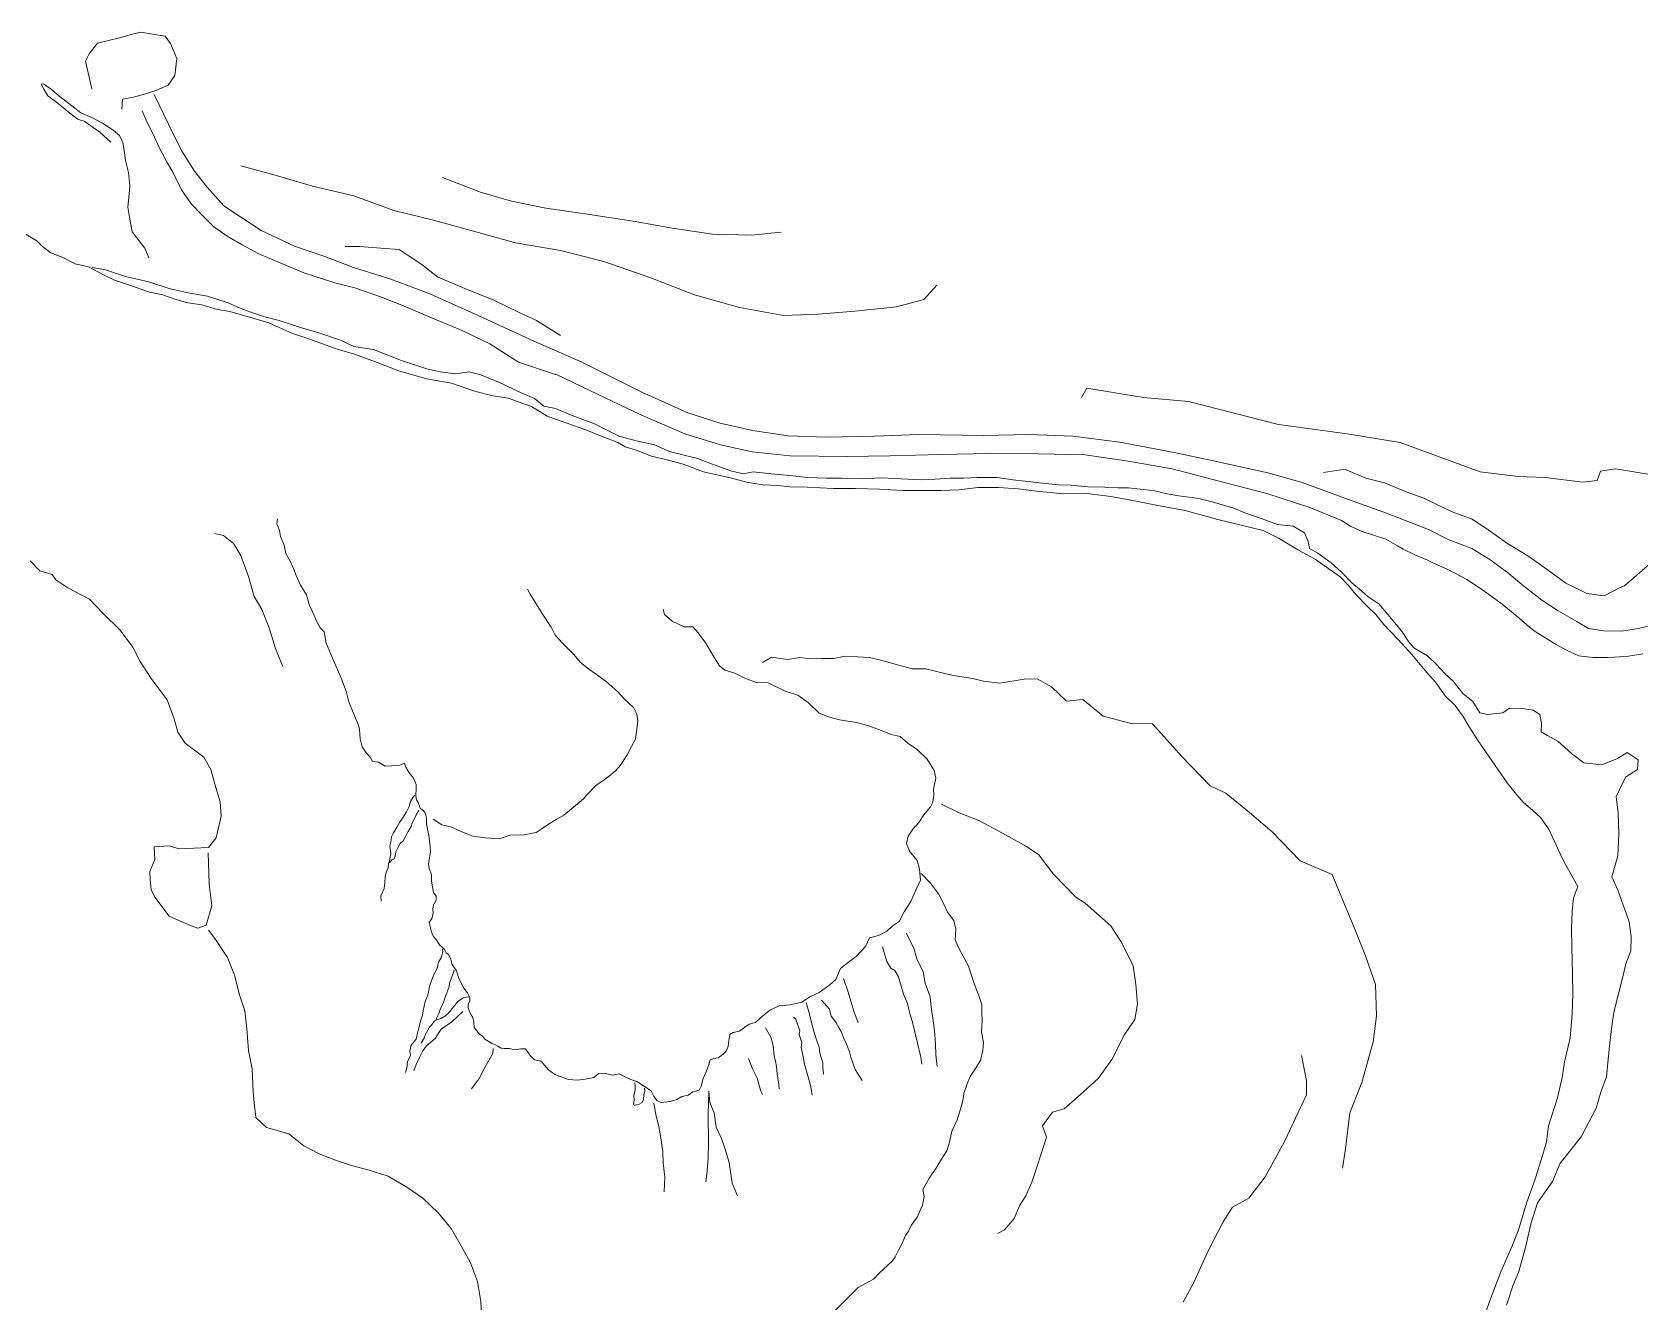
# Model space of a CAD drawing. Extents: x 683321 to 688873, y 7661944 to 7668387.
# Drawn here: x 685874.5 to 686155.1, y 7664860.4 to 7665082 of the extents above; entities that cross this region are included whole.
import ezdxf

# ---------------------------------------------------------------- set-up
doc = ezdxf.new("R2010")
doc.units = 0
doc.header["$MEASUREMENT"] = 0
doc.layers.add('01 CRESTA_Line', color=3, linetype='Continuous', lineweight=20)

msp = doc.modelspace()

# ---------------------------------------------------------------- linework, layer by layer
at = {"layer": '01 CRESTA_Line'}
for points in [[(685884.89, 7665072.11, 4095.12), (685883.79, 7665076.96, 4095.1), (685884.46, 7665078.22, 4095.15), (685885.88, 7665080.09, 4095.01), (685889.71, 7665081.03, 4094.73), (685892.02, 7665081.63, 4094.73), (685893.39, 7665082, 4094.8), (685897.7, 7665081.28, 4094.86), (685898.63, 7665080, 4094.14), (685899.73, 7665077.37, 4094.32), (685899.4, 7665074.44, 4094.31), (685898.25, 7665072.75, 4094.36), (685896.28, 7665071.87, 4093.8), (685894.5, 7665071.27, 4094.23), (685892.18, 7665070.64, 4094.96), (685890.25, 7665070.31, 4095.13), (685890.15, 7665068.55, 4095.88)], [(685894.86, 7665042.61, 4095.06), (685894.15, 7665044.28, 4095.3), (685891.97, 7665047.14, 4096.12), (685891.46, 7665049.73, 4096.33), (685891.2, 7665051.43, 4096.54), (685891.45, 7665053.72, 4096.67), (685891.55, 7665055.18, 4096.87), (685891.28, 7665057.48, 4096.68), (685890.81, 7665059.61, 4096.62), (685890.55, 7665061.38, 4096.74), (685890.34, 7665062.75, 4096.62), (685889.75, 7665063.97, 4096.2), (685888.62, 7665064.92, 4095.8), (685886.77, 7665066.1, 4095.41), (685884.93, 7665067.09, 4095.47), (685883.01, 7665067.94, 4095.53), (685881.94, 7665068.73, 4095.61), (685880.37, 7665069.93, 4095.51), (685879.17, 7665070.87, 4095.34), (685877.84, 7665071.96, 4095.28), (685876.45, 7665072.98, 4095.21), (685876.07, 7665072.94, 4095.34), (685876.51, 7665072.07, 4095.38), (685877.24, 7665070.87, 4095.41), (685879, 7665069.53, 4095.48), (685881.06, 7665067.85, 4095.66), (685882.53, 7665066.75, 4095.61), (685883.58, 7665066.48, 4095.53), (685886.31, 7665064.52, 4096.03), (685888.24, 7665062.82, 4096.04)], [(686158.36, 7664978.73, 4064.75), (686154.94, 7664977.9, 4065.54), (686151.97, 7664977.44, 4066.42), (686148.81, 7664977.49, 4067.16), (686146.19, 7664977.9, 4067.77), (686144.14, 7664979.14, 4068.2), (686140.88, 7664980.99, 4068.93), (686138.03, 7664982.88, 4069.46), (686134.57, 7664985.61, 4070.24), (686132.28, 7664987.54, 4070.41), (686128.97, 7664989.94, 4070.98), (686125.84, 7664991.9, 4071.55), (686121.71, 7664993.44, 4072.07), (686118.28, 7664995.21, 4072.7), (686110.94, 7664998.04, 4074.08), (686104.92, 7665000.21, 4074.96), (686096.2, 7665003.42, 4075.57), (686090.19, 7665005.07, 4076.03), (686080.44, 7665007.21, 4076.74), (686073.83, 7665008.66, 4077.2), (686064.34, 7665010.43, 4077.95), (686056.14, 7665011.48, 4078.89), (686048.53, 7665011.75, 4079.65), (686040.63, 7665011.61, 4080.27), (686029.29, 7665011.78, 4081.06), (686021.55, 7665011.5, 4081.56), (686013.07, 7665011.3, 4082.24), (686006.48, 7665011.53, 4082.8), (686000.24, 7665012.45, 4083.25), (685994.57, 7665013.73, 4083.68), (685988.95, 7665015.54, 4084.3), (685980.92, 7665019.18, 4085.15), (685970.33, 7665024.45, 4086.44), (685961.97, 7665028.12, 4087.56), (685951.73, 7665032.85, 4088.65), (685943.92, 7665036.32, 4089.3), (685937.1, 7665038.88, 4089.65), (685930.58, 7665040.91, 4090.05), (685925.59, 7665042.87, 4090.37), (685920.26, 7665044.66, 4090.53), (685914.44, 7665047.38, 4090.81), (685907.95, 7665051.66, 4091.26), (685905.03, 7665054.93, 4091.67), (685902.84, 7665057.72, 4091.86), (685900.55, 7665061.33, 4092.08), (685898.26, 7665065.91, 4092.31), (685895.8, 7665071.12, 4092.67)], [(686155.64, 7664973.51, 4066.03), (686153.18, 7664973.06, 4066.65), (686150.76, 7664972.93, 4067.3), (686149.51, 7664972.88, 4067.59), (686146.93, 7664972.87, 4067.98), (686144.49, 7664973.15, 4068.47), (686142.24, 7664974.19, 4069.02), (686140.11, 7664975.37, 4069.37), (686139.02, 7664976.03, 4069.59), (686136.86, 7664977.38, 4070.08), (686135.87, 7664978.13, 4070.23), (686134.03, 7664979.8, 4070.53), (686132.07, 7664981.41, 4070.9), (686131.13, 7664982.16, 4071.02), (686129.14, 7664983.62, 4071.36), (686127.15, 7664985.04, 4071.67), (686124.95, 7664986.47, 4071.89), (686123.81, 7664987.04, 4072.1), (686121.6, 7664988.23, 4072.52), (686119.1, 7664989.34, 4072.96), (686117.96, 7664989.92, 4073.23), (686115.86, 7664990.77, 4073.77), (686113.85, 7664991.75, 4074.15), (686112.83, 7664992.36, 4074.33), (686110.78, 7664993.48, 4074.6), (686108.63, 7664994.21, 4074.95), (686106.49, 7664994.92, 4075.16), (686104.62, 7664995.76, 4075.39), (686103.07, 7664996.77, 4075.38), (686097.54, 7664999.04, 4075.46), (686090, 7665001.46, 4076.04), (686082.84, 7665003.36, 4076.65), (686073.48, 7665005.8, 4077.28), (686065.8, 7665007.13, 4077.89), (686058.32, 7665008.21, 4078.56), (686050.17, 7665008.42, 4079.39), (686041.57, 7665008.46, 4080.09), (686033.15, 7665008.3, 4080.78), (686024.22, 7665008.06, 4081.38), (686016.79, 7665007.91, 4081.83), (686006.84, 7665008.03, 4082.7), (686000.21, 7665008.75, 4083.38), (685994.66, 7665009.97, 4083.71), (685988.44, 7665011.9, 4084.24), (685980.62, 7665015.28, 4085.1), (685973.3, 7665018.74, 4085.94), (685965.88, 7665022.28, 4086.86), (685965.86, 7665022.25, 4086.85), (685959.38, 7665024.38, 4088.33), (685954.4, 7665027.6, 4088.66), (685949.25, 7665030.04, 4089.01), (685944.11, 7665032.22, 4089.47), (685939.01, 7665034.35, 4089.77), (685935.49, 7665035.72, 4089.84), (685930.79, 7665037.39, 4090.14), (685927.33, 7665038.25, 4090.45), (685921.94, 7665040.02, 4090.57), (685917.88, 7665041.69, 4090.76), (685914.08, 7665043.33, 4091.06), (685911.17, 7665044.86, 4091.24), (685908.55, 7665046.41, 4091.44), (685906.14, 7665048.08, 4091.58), (685903.97, 7665050.23, 4091.6), (685902.33, 7665051.96, 4091.97), (685900.57, 7665054.45, 4092.04), (685899.09, 7665057.42, 4092.2), (685898.07, 7665059.23, 4092.22), (685896.68, 7665061.86, 4092.56), (685895.56, 7665064.33, 4092.72), (685894.57, 7665066.22, 4092.96), (685893.71, 7665068.25, 4093.03)], [(686032.48, 7665037.9, 4096.34), (686030.15, 7665035.34, 4096.25), (686025.37, 7665034.08, 4095.9), (686018.11, 7665033.28, 4095.97), (686011.68, 7665032.77, 4095.85), (686005.65, 7665032.54, 4096), (685997.97, 7665033.97, 4095.85), (685990.11, 7665036.13, 4095.95), (685982.49, 7665039.13, 4095.97), (685974.26, 7665041.98, 4095.95), (685966.7, 7665043.91, 4095.6), (685958.84, 7665045.22, 4095.17), (685951.96, 7665047.13, 4094.41), (685944.54, 7665049.19, 4093.75), (685937.62, 7665050.89, 4093.41), (685930.63, 7665053.45, 4092.76), (685923.41, 7665055.13, 4092.36), (685916.5, 7665057.15, 4092.05), (685910.94, 7665058.67, 4091.76)], [(686005.24, 7665047.09, 4099.93), (686000.04, 7665046.54, 4099.76), (685993.27, 7665046.75, 4099.7), (685986.28, 7665047.8, 4099.58), (685979.39, 7665049.03, 4099.2), (685971.03, 7665050.31, 4098.42), (685964.16, 7665051.25, 4097.6), (685958.19, 7665052.49, 4096.87), (685952.76, 7665054.07, 4095.89), (685946.14, 7665056.64, 4094.84)], [(686127.11, 7664855.22, 4063), (686128.91, 7664860.43, 4063.45), (686130.88, 7664865.64, 4063.95), (686132.91, 7664870.29, 4064.41), (686133.95, 7664872.98, 4064.63), (686135.43, 7664877.79, 4064.98), (686136.89, 7664881.83, 4065.3), (686138.1, 7664885.77, 4065.82), (686138.84, 7664888.29, 4065.92), (686139.21, 7664891.13, 4065.85), (686140.78, 7664896, 4066.62), (686141.6, 7664899.54, 4067.01), (686141.98, 7664902.31, 4067.21), (686142.96, 7664906.42, 4067.55), (686143.34, 7664910.74, 4067.98), (686143.43, 7664914.16, 4068.19), (686143.39, 7664917.58, 4068.56), (686143.27, 7664922.28, 4069.09), (686143.23, 7664925.6, 4069.34), (686143.33, 7664928.46, 4069.55), (686143.58, 7664930.93, 4070.16), (686144.31, 7664932.87, 4070.76), (686143.2, 7664934.86, 4071.18), (686141.89, 7664937.23, 4071.52), (686140.81, 7664939.47, 4071.77), (686139.24, 7664942.87, 4072.11), (686137.8, 7664944.95, 4072.26), (686136.47, 7664946.17, 4072.14), (686134.79, 7664947.63, 4072.57), (686133.3, 7664949.32, 4072.8), (686131.98, 7664951, 4072.97), (686130.43, 7664953.27, 4072.98), (686128.82, 7664955.52, 4073.12), (686126.95, 7664958.29, 4073.32), (686125.36, 7664960.74, 4073.51), (686124.29, 7664962.55, 4073.73), (686122.88, 7664964.46, 4073.98), (686121.16, 7664966.18, 4074.14), (686119.5, 7664968.57, 4074.44), (686117.97, 7664970.22, 4074.8), (686115.33, 7664973.36, 4075.11), (686112.98, 7664975.97, 4075.27), (686111.48, 7664977.5, 4075.44), (686110.46, 7664978.63, 4075.69), (686109.06, 7664980.34, 4075.87), (686107.57, 7664981.82, 4076.01), (686105.57, 7664983.86, 4076.19), (686104.28, 7664985.42, 4076.4), (686102.81, 7664986.96, 4076.63), (686098.49, 7664990.01, 4076.94), (686095.44, 7664991.63, 4077.31), (686092.21, 7664993.62, 4077.62), (686089.36, 7664995.01, 4078.06), (686085.55, 7664995.95, 4078.33), (686081.45, 7664996.93, 4078.54), (686075.78, 7664998.54, 4079.21), (686071.02, 7664999.38, 4079.63), (686066.94, 7665000.22, 4080), (686062.79, 7665000.93, 4080.4), (686058.63, 7665001.48, 4080.76), (686054.55, 7665001.41, 4081.09), (686050.36, 7665001.8, 4081.65), (686046.62, 7665002.27, 4081.93), (686043.19, 7665002.5, 4082.28), (686039.58, 7665002.53, 4082.59), (686036.3, 7665002.11, 4082.67), (686033.19, 7665002.01, 4082.78), (686030.36, 7665002, 4083.02), (686026.46, 7665002.03, 4083.33), (686022.42, 7665002.22, 4083.76), (686018.21, 7665002.38, 4084.01), (686014.34, 7665002.37, 4084.23), (686009.8, 7665002.6, 4084.83), (686006.8, 7665002.66, 4085.11), (686004.65, 7665002.88, 4085.37), (686002.1, 7665002.97, 4085.52), (685999.17, 7665003.46, 4085.68), (685996.37, 7665004.2, 4086.04), (685994.03, 7665004.73, 4086.29), (685991.66, 7665005.27, 4086.63), (685988.16, 7665006.6, 4086.94), (685985.58, 7665007.29, 4087.21), (685982.63, 7665007.99, 4087.49), (685979.94, 7665009.05, 4087.75), (685978.02, 7665009.65, 4087.97), (685976.75, 7665010.39, 4088.21), (685973.97, 7665011.43, 4088.51), (685971.12, 7665012.59, 4088.85), (685967.82, 7665013.73, 4089.28), (685964.39, 7665015, 4089.72), (685961.64, 7665016.65, 4090.07), (685959.34, 7665017.48, 4090.3), (685957.64, 7665018.13, 4090.42), (685954.93, 7665018.5, 4090.75), (685951.72, 7665019.36, 4090.96), (685947.7, 7665020.75, 4091.48), (685943.34, 7665021.5, 4091.91), (685938.52, 7665022.9, 4092.32), (685933.98, 7665024.63, 4092.87), (685930.61, 7665025.84, 4093.18), (685927.93, 7665026.63, 4093.68), (685925.37, 7665027.55, 4093.93), (685922.63, 7665028.52, 4094.38), (685919.94, 7665029.4, 4094.64), (685915.82, 7665031.24, 4095.16), (685912.42, 7665032.27, 4095.66), (685909.02, 7665033.27, 4096.06), (685906.82, 7665033.61, 4096.29), (685904.12, 7665034.41, 4096.54), (685901.66, 7665034.77, 4096.81), (685899.37, 7665035.41, 4096.92), (685897.28, 7665036.16, 4097.2), (685894.99, 7665036.62, 4097.27), (685891.32, 7665037.92, 4097.34), (685888.86, 7665038.73, 4097.58), (685886.93, 7665039.62, 4097.73), (685884.31, 7665041.01, 4098.08), (685882.02, 7665041.56, 4098.37), (685879.75, 7665042.75, 4098.73), (685877.77, 7665043.46, 4099.2), (685876.29, 7665044.56, 4099.88), (685875.28, 7665045.57, 4100.32), (685873.44, 7665046.66, 4100.62)], [(685966.7, 7665029.03, 4087.93), (685962.52, 7665031.66, 4089.19), (685959.52, 7665033.06, 4090.19), (685955.06, 7665035.24, 4090.76), (685950.01, 7665037.25, 4091.26), (685945.23, 7665039.32, 4091.48), (685942.52, 7665041.42, 4092.35), (685939.96, 7665043.11, 4092.72), (685938.56, 7665044.05, 4092.87), (685935.38, 7665044.29, 4092.84), (685931.69, 7665044.58, 4093.07), (685929.14, 7665044.59, 4092.95)], [(685884.96, 7665040.94, 4097.94), (685887.29, 7665040.5, 4097.62), (685890.76, 7665039.34, 4097.27), (685894.86, 7665038.41, 4097.32), (685898.56, 7665037.19, 4097.06), (685902.04, 7665036.44, 4096.77), (685905.07, 7665035.93, 4096.49), (685908.53, 7665034.83, 4096.14), (685911.5, 7665033.55, 4095.81), (685914.9, 7665032.36, 4095.33), (685917.6, 7665031.65, 4095.05), (685921.34, 7665030.47, 4094.62), (685924.68, 7665029.44, 4094.18), (685928.29, 7665028.26, 4093.7), (685930.62, 7665027.13, 4093.28), (685934.07, 7665026.62, 4092.92), (685938.96, 7665024.7, 4092.36), (685943.41, 7665023.23, 4092.05), (685945.7, 7665022.7, 4091.74), (685948.42, 7665022.34, 4091.39), (685950.8, 7665022.7, 4091.27), (685952.83, 7665022.18, 4091.06), (685956.6, 7665020.64, 4090.82), (685959.33, 7665019.3, 4090.37), (685962.16, 7665018.03, 4090.04), (685963.81, 7665016.75, 4089.9), (685965.85, 7665016.31, 4089.67), (685968.76, 7665015.1, 4089.12), (685970.6, 7665014.39, 4088.84), (685972.67, 7665013.64, 4088.6), (685974.61, 7665012.63, 4088.39), (685976.94, 7665011.48, 4088.07), (685979.92, 7665010.65, 4087.77), (685983.16, 7665009.96, 4087.34), (685985.69, 7665008.79, 4087.29), (685988.1, 7665008.2, 4086.95), (685990.62, 7665007.56, 4086.78), (685993.26, 7665006.62, 4086.5), (685996.44, 7665005.42, 4086.16), (685998.61, 7665004.89, 4085.86), (686000.35, 7665005.26, 4085.76), (686003.49, 7665004.94, 4085.5), (686006.73, 7665004.62, 4085.08), (686009.82, 7665004.3, 4084.62), (686013.08, 7665004.17, 4084.27), (686015.79, 7665004.14, 4083.89), (686019.32, 7665004.04, 4083.86), (686022.82, 7665004.24, 4083.64), (686026.21, 7665004.01, 4083.29), (686029.67, 7665003.88, 4082.91), (686032.11, 7665003.96, 4082.78), (686034.73, 7665004.13, 4082.77), (686037.12, 7665004.16, 4082.73), (686039.47, 7665004.29, 4082.73), (686042.98, 7665004.29, 4082.45), (686045.69, 7665003.84, 4082.24), (686047.83, 7665003.65, 4082.19), (686050.76, 7665003.26, 4081.98), (686053.75, 7665003.01, 4081.51), (686055.86, 7665002.91, 4081.32), (686058.8, 7665002.66, 4080.93), (686061.73, 7665002.6, 4080.66), (686064.02, 7665002.44, 4080.34), (686065.86, 7665002.44, 4080.15), (686067.91, 7665002.25, 4079.87), (686070.19, 7665001.99, 4079.85), (686072.61, 7665001.43, 4079.64), (686074.68, 7665001.05, 4079.39), (686078.13, 7665000.59, 4079.09), (686080.49, 7665000.05, 4078.94), (686084.26, 7664998.93, 4078.82), (686086.2, 7664998.13, 4078.57), (686089.24, 7664997.04, 4078.19), (686091.89, 7664996.09, 4077.78), (686094.62, 7664995.77, 4077.63), (686096.62, 7664994.61, 4077.29), (686097.27, 7664993.12, 4076.96), (686097.46, 7664991.87, 4077.07), (686098.95, 7664991.07, 4076.98), (686101.28, 7664989.4, 4076.7), (686102.99, 7664987.79, 4076.61), (686104.85, 7664985.89, 4076.32), (686106.22, 7664984.79, 4076.23), (686107.72, 7664983.47, 4076.17), (686109.6, 7664982.25, 4075.96), (686111.18, 7664980.34, 4075.72), (686113.54, 7664977.51, 4075.41), (686114.75, 7664975.66, 4075.36), (686115.71, 7664974.57, 4075.12), (686118.05, 7664973.13, 4074.95), (686119.67, 7664971.64, 4074.72), (686121.1, 7664970.08, 4074.44), (686122.56, 7664968.73, 4074.13), (686124.23, 7664966.58, 4073.76), (686125.97, 7664965.17, 4073.6), (686127.23, 7664963.22, 4073.67), (686128.57, 7664962.93, 4073.51), (686131.25, 7664963.18, 4072.9), (686132.38, 7664963.99, 4072.55), (686134.69, 7664963.98, 4072.36), (686136.5, 7664963.66, 4072.31), (686137.71, 7664962.9, 4072.43), (686137.99, 7664961.41, 4073.12), (686137.93, 7664959.9, 4073.8), (686139, 7664959.25, 4073.93), (686140.82, 7664958.27, 4074.27), (686143.19, 7664956.12, 4073.92), (686145.38, 7664954.47, 4073.83), (686148.53, 7664954.12, 4073.27), (686151.27, 7664955.2, 4072.32), (686152.93, 7664956.27, 4071.8), (686154.87, 7664955.02, 4071.13), (686154.74, 7664953.31, 4071.62), (686152.67, 7664951.99, 4072.8), (686151.03, 7664948.52, 4072.36), (686151.37, 7664945.79, 4072.08), (686151.45, 7664942.04, 4071.57), (686151.32, 7664938.22, 4071.21), (686150.26, 7664934.56, 4070.26), (686151.35, 7664932.16, 4069.91), (686152.01, 7664930.27, 4069.82), (686152.53, 7664928.88, 4069.2), (686153.27, 7664926.75, 4068.28), (686153.61, 7664924.16, 4068.05), (686153.59, 7664921.65, 4067.89), (686152.71, 7664919.37, 4067.74), (686152.19, 7664917.13, 4067.6), (686150.63, 7664910.97, 4067.02), (686150.21, 7664908.1, 4067.1), (686149.78, 7664904.49, 4066.63), (686149.34, 7664899.68, 4066.58), (686148.34, 7664896.97, 4065.84), (686147.53, 7664894.19, 4065.17), (686144.93, 7664889.17, 4065.36), (686142.71, 7664886.39, 4065.22), (686141.26, 7664884.61, 4065.21), (686139.92, 7664881.41, 4064.76), (686138.48, 7664879.43, 4064.59), (686137.29, 7664877.68, 4064.54), (686136.09, 7664874.04, 4064.51), (686135.22, 7664870.12, 4064.21), (686134, 7664865.7, 4064.1), (686132.99, 7664863.18, 4063.69), (686131.89, 7664859.82, 4063.19)], [(686192.92, 7665002.19, 4071.38), (686187.59, 7665003.5, 4074.09), (686182.94, 7665002.8, 4074.84), (686178.27, 7665002.29, 4075.74), (686175.8, 7665003.54, 4077.32), (686174.79, 7665004.06, 4078.44), (686170.58, 7665003.69, 4079.01), (686168.95, 7665003.31, 4078.4), (686163.78, 7665003, 4078.89), (686157.32, 7665004.72, 4080.43), (686150.91, 7665005.76, 4081.53), (686148.26, 7665005.4, 4081.33), (686147.67, 7665003.72, 4080.18), (686145.17, 7665003.43, 4080.03), (686138.62, 7665004.28, 4080.34), (686133.91, 7665004.44, 4079.8), (686127.3, 7665005.27, 4079.75), (686113.31, 7665010.36, 4081.11), (686104.06, 7665011.9, 4081.7), (686092.06, 7665013.54, 4081.01), (686076.36, 7665017.55, 4082.24), (686068.47, 7665018.25, 4082.72), (686058.61, 7665019.89, 4082.16), (686057.68, 7665018.22, 4080.83)], [(686157.33, 7664989.61, 4072.28), (686154.22, 7664986.86, 4072.34), (686152.48, 7664985.36, 4072.58), (686151.7, 7664985.07, 4072.58), (686148.93, 7664983.59, 4072.5), (686145.9, 7664984.02, 4072.8), (686142.23, 7664985.83, 4072.85), (686138.97, 7664988.22, 4073.25), (686135.78, 7664990.47, 4073.43), (686132.05, 7664992.74, 4073.85), (686128.26, 7664995.41, 4074.25), (686125.76, 7664997.07, 4074.59), (686122.67, 7664998.17, 4074.86), (686120.19, 7664999.31, 4075.06), (686117.41, 7665000.67, 4075.27), (686114.38, 7665001.79, 4075.51), (686110.56, 7665003.32, 4075.77), (686107.32, 7665004.15, 4075.92), (686103.76, 7665005.65, 4075.97), (686102.92, 7665005.61, 4076.03), (686099.93, 7665005.15, 4076.34)], [(685917.31, 7664997.05, 4090.89), (685917.18, 7664996.17, 4091.21), (685917.65, 7664995.05, 4091.33), (685917.86, 7664993.95, 4091.42), (685918.47, 7664992.48, 4091.3), (685918.76, 7664990.99, 4091.19), (685919.56, 7664989.54, 4091.15), (685920.09, 7664988.41, 4091.18), (685920.6, 7664987.15, 4091.12), (685921.36, 7664985.46, 4091.15), (685922.35, 7664983.79, 4091.24), (685922.85, 7664982.13, 4091.39), (685923.73, 7664980.17, 4091.43), (685924.2, 7664979.09, 4091.58), (685924.75, 7664978.03, 4091.63), (685925.46, 7664977.35, 4090.92), (685925.79, 7664975.33, 4091.15), (685926.97, 7664972.6, 4091.32), (685928.42, 7664969.27, 4091.52), (685929.33, 7664966.98, 4091.93), (685929.76, 7664965.09, 4092.23), (685930.53, 7664963.28, 4092.41), (685931.47, 7664961.06, 4092.62), (685931.62, 7664960.28, 4093.45), (685931.72, 7664958.66, 4093.64), (685932.08, 7664957.28, 4093.73), (685932.79, 7664956.23, 4093.95), (685933.48, 7664955.47, 4094.14), (685933.93, 7664954.71, 4094.2), (685934.95, 7664954.6, 4094.36), (685936.12, 7664953.9, 4094.1), (685937.27, 7664953.92, 4094.21), (685938.66, 7664954.05, 4094.53), (685939.51, 7664954.4, 4093.86), (685939.7, 7664953.71, 4094.51), (685940.12, 7664953.01, 4094.6), (685940.46, 7664952.48, 4094.66), (685941.01, 7664951.91, 4094.89), (685941.27, 7664951.27, 4094.96), (685941.5, 7664950.71, 4094.98), (685941.54, 7664949.87, 4095.14), (685941.48, 7664948.93, 4095.23), (685941.51, 7664948.24, 4094.8), (685941.61, 7664948.01, 4094.34), (685941.9, 7664947.56, 4094.06), (685942.17, 7664946.73, 4094.26), (685942.28, 7664946.46, 4094.19), (685942.52, 7664946.38, 4093.93), (685942.96, 7664945.93, 4093.6), (685943.15, 7664945.54, 4093.49), (685943.28, 7664945.09, 4093.39), (685943.34, 7664944.75, 4093.33), (685943.32, 7664943.8, 4093.6), (685943.54, 7664942.58, 4093.71), (685943.75, 7664941.86, 4093.88), (685943.84, 7664940.86, 4094.02), (685943.94, 7664939.85, 4094.16), (685944.04, 7664938.88, 4094.13), (685943.71, 7664937.27, 4094.49), (685943.68, 7664936.76, 4094.37), (685943.79, 7664936.01, 4094.72), (685944.19, 7664934.99, 4094.87), (685944.21, 7664933.82, 4095.18), (685944.4, 7664932.85, 4095.51), (685944.56, 7664931.85, 4095.59), (685945.01, 7664931.21, 4095.52), (685945.01, 7664930.53, 4095.65), (685944.56, 7664929.69, 4095.85), (685944.44, 7664928.93, 4096.02), (685944.48, 7664928.17, 4096.13), (685944.24, 7664927.29, 4096.27), (685943.82, 7664926.61, 4096.5), (685944.03, 7664925.66, 4096.75), (685944.28, 7664924.77, 4096.81), (685944.62, 7664924.1, 4096.95), (685945.13, 7664923.44, 4097.09), (685945.62, 7664922.73, 4097.17), (685946.14, 7664922.24, 4097.17), (685946.48, 7664921.9, 4096.18), (685946.78, 7664921.34, 4095.75), (685947.18, 7664921, 4095.64), (685947.51, 7664920.4, 4095.69), (685947.79, 7664919.3, 4095.8), (685948.58, 7664918.15, 4096.04), (685948.91, 7664916.99, 4096.07), (685949.36, 7664915.99, 4096.31), (685949.82, 7664915.17, 4096.23), (685950.51, 7664914.32, 4096.44), (685950.92, 7664913.52, 4096.73), (685950.89, 7664912.92, 4097.02), (685950.6, 7664912.32, 4097.43), (685950.62, 7664911.74, 4097.82), (685950.83, 7664910.99, 4098.04), (685951.12, 7664910.5, 4097.65), (685951.41, 7664910.03, 4097.28), (685951.61, 7664909.2, 4097.17), (685951.67, 7664908.29, 4097.17), (685952.12, 7664907.69, 4097.24), (685952.6, 7664907.1, 4097.27), (685953.15, 7664906.71, 4097.29), (685953.54, 7664906.24, 4097.32), (685954.1, 7664905.88, 4097.35), (685954.72, 7664905.48, 4097.43), (685955.37, 7664905.23, 4097.64), (685955.78, 7664905.03, 4097.75), (685956.36, 7664904.66, 4097.78), (685956.9, 7664904.62, 4097.58), (685957.8, 7664904.6, 4097.48), (685958.68, 7664904.38, 4097.56), (685959.81, 7664904.56, 4097.56), (685960.63, 7664904.55, 4097.56), (685961.45, 7664903.4, 4097.57), (685962.2, 7664902.65, 4097.62), (685963.35, 7664902.41, 4097.74), (685964.65, 7664900.9, 4097.9), (685965.74, 7664900.08, 4097.98), (685966.74, 7664899.71, 4098.09), (685968.14, 7664899.23, 4098.18), (685969.63, 7664899.1, 4098.27), (685971.03, 7664899.27, 4098.2), (685972.56, 7664899.58, 4098.15), (685973.34, 7664900.24, 4098.13), (685974.28, 7664900.3, 4098.12), (685975.81, 7664899.97, 4098.16), (685976.95, 7664900.2, 4098.17), (685977.89, 7664899.71, 4098.25), (685978.99, 7664899.23, 4098.69), (685980.04, 7664898.83, 4099.56), (685981.21, 7664898.09, 4099.63), (685982.56, 7664897.23, 4099.29), (685983.04, 7664896.29, 4099.53), (685983.52, 7664895.53, 4099.8), (685984.27, 7664895.18, 4099.37), (685984.72, 7664895.22, 4099.36), (685985.85, 7664895.34, 4099.49), (685987.01, 7664895.71, 4099.51), (685987.91, 7664896.24, 4099.3), (685989, 7664896.46, 4099.42), (685989.83, 7664897.04, 4099.36), (685990.92, 7664897.32, 4098.97), (685991.3, 7664898.06, 4098.02), (685991.65, 7664899.35, 4097.37), (685992.08, 7664900.43, 4096.86), (685992.57, 7664901.65, 4096.18), (685992.87, 7664902.62, 4095.77), (685993.43, 7664902.86, 4096.18), (685994.24, 7664903.01, 4096.67), (685995.09, 7664903.64, 4096.82), (685995.67, 7664904.17, 4096.7), (685995.98, 7664904.95, 4096.17), (685996.07, 7664905.56, 4095.69), (685996.15, 7664906.37, 4095.23), (685996.31, 7664907.03, 4094.72), (685996.89, 7664907.39, 4094.93), (685997.96, 7664907.63, 4095.29), (685998.89, 7664908.32, 4095.44), (685999.64, 7664908.86, 4095.68), (686000.74, 7664909.17, 4095.69), (686001.66, 7664909.96, 4095.49), (686003.29, 7664911.29, 4094.72), (686004.92, 7664912.06, 4094.55), (686006.82, 7664912.22, 4094.36), (686008.87, 7664912.69, 4094.65), (686010.24, 7664913.65, 4095.37), (686011.88, 7664914.4, 4095.64), (686013.82, 7664915.79, 4096.11), (686014.77, 7664916.64, 4095.84), (686015.6, 7664918.57, 4095.3), (686016.75, 7664919.5, 4094.62), (686018.35, 7664920.65, 4094.63), (686019.97, 7664922.44, 4095.21), (686020.68, 7664923.94, 4095.54), (686022.25, 7664924.36, 4095.69), (686023.69, 7664925.11, 4096.18), (686024.64, 7664925.95, 4095.9), (686025.84, 7664926.77, 4095.37), (686026.7, 7664928.45, 4095.42), (686027.86, 7664930.26, 4095.86), (686028.79, 7664932.42, 4096.39), (686029.55, 7664934.01, 4097.03), (686029.37, 7664935.89, 4096.81), (686029, 7664937.4, 4096.12), (686027.62, 7664939.07, 4094.77), (686027.13, 7664940.41, 4093.77), (686027.44, 7664941.69, 4092.95), (686028.24, 7664942.9, 4092.73), (686029.36, 7664944.11, 4092.91), (686030.11, 7664945.36, 4092.78), (686031.34, 7664946.8, 4092.98), (686031.71, 7664947.61, 4093.15), (686031.87, 7664948.83, 4092.69), (686031.85, 7664949.9, 4091.61), (686032.26, 7664951.8, 4090.38), (686031.96, 7664953.16, 4089.33), (686030.72, 7664955.14, 4088.51), (686029.05, 7664956.75, 4087.55), (686027.36, 7664957.9, 4087.08), (686026, 7664959.08, 4087.11), (686024.44, 7664959.42, 4086.83), (686022.85, 7664960.07, 4086.83), (686020.52, 7664960.93, 4086.74), (686018.38, 7664961.49, 4086.76), (686015.42, 7664961.96, 4087.1), (686013.5, 7664962.49, 4087.03), (686011.89, 7664963.13, 4087.29), (686010.01, 7664964.95, 4087.02), (686008.13, 7664966.31, 4086.74), (686005.96, 7664966.96, 4086.66), (686002.98, 7664968.41, 4086.93), (686000.94, 7664968.52, 4086.85), (685999.03, 7664969.19, 4086.88), (685997.18, 7664970.13, 4086.74), (685995.4, 7664970.63, 4086.26), (685994.48, 7664971.39, 4086.17), (685993.33, 7664973.27, 4086.27), (685992.12, 7664975.37, 4085.86), (685990.76, 7664977.17, 4085.07), (685989.84, 7664978.21, 4084.62), (685988.29, 7664978.2, 4084.6), (685986.2, 7664979.22, 4084.67), (685984.87, 7664980.38, 4084.59), (685984.64, 7664981.27, 4084.44)], [(685906.31, 7664994.51, 4094.59), (685907.89, 7664994.17, 4095.19), (685909.66, 7664992.75, 4094.07), (685910.92, 7664990.68, 4094), (685912.24, 7664986.98, 4094.53), (685913.24, 7664983.49, 4094.09), (685914.58, 7664981.24, 4093.85), (685915.89, 7664978.04, 4095.2), (685916.98, 7664974.41, 4094.21), (685918.24, 7664971.29, 4095.31)], [(685874.13, 7664989.7, 4112.17), (685875.85, 7664988, 4112.46), (685877.96, 7664987.35, 4112.49), (685878.64, 7664986.4, 4112.4), (685880.69, 7664985.01, 4112.58), (685884.52, 7664983.05, 4112.6), (685886.9, 7664980.53, 4112.72), (685889.87, 7664977.61, 4112.56), (685892.08, 7664974.67, 4112.28), (685893.33, 7664972.16, 4112.65), (685895.25, 7664969.18, 4112.56), (685898.05, 7664965.47, 4112.36), (685899.28, 7664962.13, 4112.22), (685899.89, 7664959.82, 4112.5), (685901.19, 7664957.88, 4112.32), (685904.43, 7664955.45, 4111), (685905.67, 7664953.33, 4110.56), (685906.36, 7664950.77, 4110.14), (685907.3, 7664947.65, 4110.88), (685907.5, 7664945.15, 4110.59), (685906.62, 7664941.41, 4110.53), (685905.29, 7664939.68, 4110.47), (685900.13, 7664939.49, 4110.49), (685898.4, 7664939.97, 4110.35), (685895.79, 7664939.82, 4111.26), (685895.9, 7664937.59, 4111.79), (685895, 7664935.48, 4111.87), (685895.07, 7664934.09, 4111.24), (685895.27, 7664932.37, 4110.26), (685895.91, 7664931, 4109.86), (685898.39, 7664927.73, 4111.21), (685900.08, 7664926.94, 4111.5), (685901.99, 7664926.14, 4111.25), (685903.43, 7664925.62, 4111.97), (685904.88, 7664926.13, 4111.76), (685905.84, 7664929.49, 4111.63), (685905.45, 7664932.75, 4111.43), (685905.37, 7664933.37, 4111.12), (685905.2, 7664938.77, 4110.4)], [(685944.52, 7664944.63, 4093), (685946.03, 7664943.65, 4093.27), (685947.76, 7664943.25, 4093.8), (685949.47, 7664942.45, 4093.93), (685951.44, 7664941.67, 4094.01), (685953.64, 7664941.38, 4094.31), (685956, 7664941.18, 4093.85), (685957.95, 7664941.82, 4094.16), (685960.3, 7664941.91, 4093.97), (685962.47, 7664942.31, 4093.9), (685963.71, 7664943.11, 4093.81), (685964.6, 7664943.78, 4093.53), (685965.97, 7664944.61, 4093.78), (685967.32, 7664945.36, 4093.72), (685968.67, 7664946.47, 4093.64), (685970.75, 7664948.18, 4093.35), (685971.4, 7664948.95, 4093.18), (685972.94, 7664950.56, 4093.18), (685974.12, 7664951.35, 4093.15), (685975.5, 7664952.36, 4093.12), (685976.39, 7664953.16, 4093.12), (685977.18, 7664954.06, 4092.92), (685978.38, 7664955.84, 4093.01), (685979.2, 7664957.45, 4092.87), (685979.79, 7664958.62, 4092.56), (685979.99, 7664959.96, 4092.5), (685980.25, 7664961.73, 4092.36), (685980.07, 7664962.94, 4092.11), (685979.45, 7664964.15, 4092.08), (685977.9, 7664965.59, 4092.11), (685976.68, 7664966.92, 4091.94), (685974.74, 7664968.6, 4091.54), (685973.19, 7664969.78, 4091.31), (685971.64, 7664970.81, 4090.92), (685970.16, 7664972.04, 4091.03), (685969.03, 7664973.36, 4090.63), (685967.08, 7664975.37, 4090.07), (685965.77, 7664976.76, 4089.64), (685965.1, 7664978.13, 4089.56), (685963.52, 7664980.52, 4089.53), (685962.47, 7664982.2, 4089.24), (685961.44, 7664983.89, 4088.6), (685960.95, 7664984.8, 4088.06)], [(686103.23, 7664883.73, 4066.5), (686103.77, 7664887.12, 4065.67), (686104.49, 7664893.38, 4065.92), (686106.61, 7664898.67, 4066.11), (686108.6, 7664905.8, 4067.43), (686109.2, 7664910.32, 4068.11), (686109, 7664915.79, 4068.68), (686107.23, 7664920.78, 4069.44), (686105.37, 7664925.47, 4070.07), (686103.5, 7664929.95, 4070.44), (686101.42, 7664935, 4071.01), (686095.82, 7664937.35, 4073.2), (686090.98, 7664942.43, 4073.09), (686087.03, 7664945.81, 4073.82), (686082.85, 7664949.17, 4074.51), (686080.16, 7664950.47, 4075.53), (686075.12, 7664955.64, 4075.05), (686070.09, 7664961.26, 4076.21), (686066.37, 7664961.34, 4078.26), (686061.46, 7664962.62, 4078.05), (686057.89, 7664965.5, 4078.25), (686055.07, 7664965.26, 4078.59), (686052.41, 7664967.75, 4078.91), (686049.96, 7664969.11, 4078.83), (686047.67, 7664969.09, 4079.16), (686043.44, 7664968.35, 4078.9), (686040.55, 7664968.71, 4080.01), (686038.73, 7664969.19, 4080.86), (686035.25, 7664969.71, 4080.85), (686030.43, 7664970.86, 4081.03), (686028.09, 7664970.86, 4081.12), (686022.4, 7664972.42, 4081.69), (686020.64, 7664972.83, 4081.85), (686018.55, 7664972.95, 4081.61), (686016.42, 7664973.07, 4082.02), (686014.45, 7664972.67, 4083.05), (686012.38, 7664972.68, 4083.72), (686010.6, 7664972.61, 4084.4), (686008.42, 7664972.83, 4085.07), (686006.41, 7664972.49, 4085.06), (686003.53, 7664972.91, 4085.03), (686001.97, 7664972.01, 4084.77)], [(685941.3, 7664948.85, 4095.29), (685940.99, 7664948.49, 4095.32), (685940.53, 7664947.73, 4095.47), (685940.31, 7664946.84, 4095.75), (685939.82, 7664945.92, 4095.79), (685939.26, 7664944.99, 4095.91), (685938.64, 7664944.05, 4095.88), (685938.14, 7664943.26, 4096.05), (685937.59, 7664942.28, 4096.11), (685937.24, 7664941.56, 4096.19), (685937.11, 7664940.65, 4096.35), (685936.93, 7664939.93, 4096.44), (685937.1, 7664938.67, 4096.72), (685936.84, 7664937.37, 4096.77), (685936.68, 7664936.91, 4096.8), (685936.63, 7664936.14, 4096.82), (685936.26, 7664935.35, 4096.78), (685936.11, 7664934.53, 4096.78), (685936.06, 7664933.57, 4096.85), (685935.92, 7664932.52, 4096.93), (685935.38, 7664931.28, 4097.17), (685935.39, 7664930.33, 4097.11)], [(685942.01, 7664946.18, 4094.67), (685941.59, 7664945.5, 4094.83), (685941.1, 7664944.5, 4095.03), (685940.74, 7664943.87, 4095.31), (685940.7, 7664943.44, 4095.72), (685940.11, 7664942.48, 4095.71), (685939.65, 7664941.61, 4095.95), (685939.28, 7664940.86, 4096.04), (685938.73, 7664940.41, 4096.12), (685938.35, 7664939.65, 4096.25), (685937.97, 7664938.91, 4096.27), (685937.83, 7664938.21, 4096.46), (685937.66, 7664937.72, 4096.49), (685937.27, 7664937.54, 4096.58), (685936.84, 7664937, 4096.72)], [(686033.24, 7664947.23, 4093.83), (686036.29, 7664945.75, 4093.84), (686039.74, 7664944.39, 4094.43), (686043.89, 7664942.19, 4093.96), (686048.09, 7664939.87, 4093.91), (686050.22, 7664938.42, 4094.07), (686052.81, 7664935.05, 4094.93), (686056.67, 7664931.02, 4094.81), (686058.32, 7664930, 4094.52), (686062.78, 7664926.04, 4094.3), (686064.76, 7664922.95, 4093.91), (686066.7, 7664919.07, 4094.13), (686067.14, 7664915.78, 4094.3), (686067.43, 7664912.35, 4093.32), (686066.99, 7664909.7, 4092.84), (686065.11, 7664906.95, 4093.62), (686062.97, 7664902.7, 4093.19), (686060.63, 7664899.43, 4093.1), (686058.66, 7664897.66, 4093.61), (686057, 7664896.13, 4093.94), (686054.65, 7664894.07, 4094.6), (686052.62, 7664893.48, 4095.29), (686050.88, 7664891.12, 4094.79), (686051.56, 7664889.16, 4093.73), (686050.65, 7664886.21, 4093.51), (686049.86, 7664883.88, 4093.52), (686049.01, 7664881.28, 4093.53), (686047.94, 7664878.9, 4093.42), (686046.92, 7664877.25, 4093.56), (686045.92, 7664874.92, 4093.62), (686044.23, 7664872.97, 4093.7), (686043, 7664872.32, 4093.63)], [(686014.22, 7664858.4, 4102.55), (686016.66, 7664860.88, 4102.54), (686018.71, 7664862.89, 4102.56), (686021.34, 7664864.35, 4102.58), (686022.36, 7664865.38, 4102.47), (686024.64, 7664867.47, 4102.85), (686025.14, 7664868.26, 4102.57), (686025.71, 7664869.39, 4102.45), (686026.37, 7664870.64, 4102.48), (686026.92, 7664871.98, 4102.6), (686027.5, 7664872.75, 4102.64), (686028.02, 7664873.83, 4102.63), (686028.9, 7664875.08, 4102.85), (686029.93, 7664877.26, 4102.79), (686030.21, 7664878.76, 4102.34), (686029.99, 7664880.02, 4101.82), (686031.15, 7664882.06, 4101.97), (686032.26, 7664883.65, 4101.8), (686033.39, 7664885.6, 4101.93), (686034.16, 7664886.76, 4101.99), (686034.63, 7664888.29, 4101.99), (686035.05, 7664890.19, 4101.78), (686035.95, 7664892.19, 4101.88), (686036.66, 7664894.42, 4101.72), (686037.04, 7664895.77, 4101.65), (686037.12, 7664896.75, 4101.68), (686037.69, 7664898.44, 4101.98), (686038.22, 7664899.75, 4101.9), (686039.19, 7664901.13, 4101.75), (686040.04, 7664902.53, 4101.58), (686040.47, 7664904.24, 4101.55), (686040.58, 7664905.69, 4101.47), (686040.24, 7664907.44, 4101.81), (686040.36, 7664909.53, 4101.6), (686040.29, 7664910.89, 4101.45), (686040.26, 7664912.24, 4101.43), (686039.87, 7664913.52, 4101.56), (686039.3, 7664915, 4101.63), (686038.84, 7664916.29, 4101.54), (686037.93, 7664918.98, 4101.59), (686037.12, 7664920.49, 4101.35), (686036.12, 7664922.38, 4100.54), (686035.63, 7664923.59, 4100.51), (686035.76, 7664925.44, 4099.45), (686035.41, 7664926.93, 4099.12), (686034.26, 7664928.38, 4098.97), (686033.71, 7664929.7, 4098.61), (686032.7, 7664931.6, 4098.23), (686031.29, 7664933.48, 4098.07), (686029.71, 7664935.13, 4097.27)], [(685953.01, 7664856.95, 4111.74), (685952.84, 7664860.44, 4111.8), (685952.23, 7664863.93, 4111.87), (685950.99, 7664867.23, 4111.83), (685949.38, 7664870.18, 4112.1), (685947.63, 7664873.2, 4112.13), (685945.44, 7664875.89, 4112.08), (685942.68, 7664878.52, 4112.04), (685939.89, 7664880.43, 4111.93), (685936.62, 7664882.36, 4111.93), (685933.29, 7664883.36, 4111.9), (685930.26, 7664884.19, 4111.8), (685927.45, 7664885.15, 4111.73), (685924.57, 7664886.26, 4111.76), (685924.35, 7664886.36, 4111.81), (685921.91, 7664887.64, 4111.85), (685919.27, 7664889.71, 4111.73), (685915.38, 7664890.85, 4110.62), (685913.53, 7664892.55, 4110.93), (685913.23, 7664895.12, 4110.66), (685913.07, 7664897.05, 4110.09), (685912.91, 7664901.09, 4109.95), (685912.27, 7664904.28, 4110.03), (685911.95, 7664908.04, 4110.36), (685911.59, 7664911.16, 4109.96), (685910.67, 7664913.97, 4109.92), (685909.79, 7664917.44, 4110.07), (685908.58, 7664920.49, 4110.17), (685906.4, 7664923.81, 4110.55), (685905.29, 7664925.26, 4111.44)], [(686022.93, 7664922.38, 4096.01), (686023.17, 7664921.52, 4096.47), (686023.7, 7664919.82, 4096.14), (686024.4, 7664918.66, 4096.1), (686025.06, 7664918.22, 4096.24), (686025.71, 7664917.12, 4096.59), (686026.22, 7664915.5, 4096.87), (686026.61, 7664914.09, 4097.16), (686027.27, 7664912.48, 4097.39), (686027.63, 7664910.93, 4097.6), (686028.25, 7664908.96, 4097.77), (686029.01, 7664905.8, 4098.32), (686029.63, 7664903.11, 4098.77), (686029.8, 7664901.87, 4098.89)], [(686027.07, 7664924.73, 4095.56), (686028.38, 7664922.14, 4095.91), (686028.93, 7664920.29, 4096.2), (686030.03, 7664918.02, 4096.47), (686030.39, 7664916.02, 4097.25), (686031.23, 7664913.64, 4097.52), (686031.42, 7664911.8, 4098.02), (686031.72, 7664909.89, 4098.2), (686032, 7664907.74, 4098.51), (686032.17, 7664905.44, 4098.97), (686032.24, 7664903.5, 4099.08), (686032.45, 7664901.45, 4099.23)], [(685946.13, 7664921.98, 4097.34), (685946.18, 7664921.5, 4097.49), (685945.9, 7664920.43, 4097.69), (685945.44, 7664919.66, 4097.86), (685945.17, 7664918.64, 4098.04), (685944.78, 7664917.88, 4098.3), (685944.32, 7664916.76, 4098.45), (685943.86, 7664915.47, 4098.71), (685943.59, 7664914.07, 4098.9), (685943.11, 7664912.84, 4098.83), (685942.74, 7664911.2, 4098.67), (685942.62, 7664910.42, 4098.9), (685942.3, 7664909.4, 4098.97), (685942.05, 7664908.41, 4099.04), (685941.78, 7664907.37, 4099.09), (685941.53, 7664906.26, 4099.33), (685940.67, 7664905.18, 4099.1), (685940.39, 7664904.13, 4099.11), (685940.54, 7664903.46, 4099.26), (685940, 7664902.29, 4099.14), (685939.91, 7664901.21, 4099.14), (685939.66, 7664900.44, 4099.25)], [(685945.04, 7664909.68, 4097.25), (685945.14, 7664910.01, 4097.18), (685945.46, 7664910.73, 4097.14), (685945.73, 7664911.45, 4097.07), (685946.05, 7664912.18, 4097.02), (685946.38, 7664912.82, 4096.88), (685946.66, 7664913.77, 4096.78), (685946.85, 7664914.33, 4096.7), (685947.21, 7664915.26, 4096.58), (685947.43, 7664916.19, 4096.46), (685947.79, 7664917.23, 4096.42), (685948.15, 7664918.28, 4096.21)], [(686016.11, 7664916.81, 4095.78), (686016.96, 7664914.42, 4096.28), (686017.92, 7664911.15, 4096.61), (686018.67, 7664909.08, 4096.76)], [(685941.11, 7664900.74, 4098.37), (685941.55, 7664901.84, 4098.26), (685942.1, 7664903.05, 4098.13), (685942.66, 7664904.2, 4098.04), (685943.29, 7664905.02, 4097.81), (685944.87, 7664906.36, 4097.72), (685945.9, 7664907.99, 4097.86), (685947.74, 7664909.24, 4097.63), (685949.67, 7664911.06, 4097.58)], [(685950.69, 7664913.66, 4096.65), (685950.31, 7664913.56, 4096.63), (685949.79, 7664913.44, 4096.66), (685949.3, 7664913.16, 4096.67), (685948.85, 7664912.89, 4096.73), (685948.04, 7664911.86, 4096.92), (685947.19, 7664910.78, 4097.02), (685946.63, 7664910.31, 4097.12), (685945.97, 7664909.91, 4097.23), (685945.32, 7664909.65, 4097.28), (685944.74, 7664909.42, 4097.25), (685944.32, 7664908.89, 4097.34), (685943.82, 7664908.22, 4097.39), (685943.1, 7664906.99, 4097.43), (685942.96, 7664906.52, 4097.56), (685942.42, 7664905.56, 4097.68)], [(686009.62, 7664912.62, 4095.73), (686010.17, 7664910.6, 4095.32), (686010.64, 7664908.67, 4095.44), (686010.98, 7664907.42, 4095.52), (686011.45, 7664905.98, 4095.51), (686011.85, 7664904.85, 4095.59), (686012.01, 7664903.79, 4095.61), (686012.52, 7664902.12, 4095.7), (686012.5, 7664901.37, 4095.94), (686012.62, 7664900.11, 4095.99)], [(686019.39, 7664899.03, 4097.79), (686018.15, 7664900.96, 4097.21), (686017.38, 7664903.09, 4096.92), (686017.19, 7664904.05, 4096.79), (686016.63, 7664905.37, 4096.7), (686016.26, 7664906.26, 4096.62), (686015.69, 7664907.58, 4096.48), (686015.38, 7664908.17, 4096.49), (686014.79, 7664909.23, 4096.26), (686013.99, 7664910.28, 4096.05), (686013.66, 7664911.48, 4095.81), (686012.29, 7664913.04, 4095.74)], [(686002.52, 7664908.24, 4095.31), (686003.46, 7664906.58, 4095.11), (686003.87, 7664905.11, 4095.17), (686004.01, 7664903.3, 4095.38), (686004.23, 7664902.38, 4095.56), (686004.41, 7664901.49, 4095.6), (686004.52, 7664900.22, 4095.63), (686004.67, 7664899.46, 4095.91), (686004.81, 7664898.29, 4096.01), (686004.9, 7664897.55, 4096.33)], [(686010.64, 7664896.48, 4096.5), (686010.38, 7664898.18, 4096.18), (686009.87, 7664899.86, 4095.87), (686009.53, 7664901.06, 4095.61), (686009.34, 7664901.9, 4095.44), (686009.1, 7664903.18, 4095.16), (686008.75, 7664904.86, 4095.12), (686008.88, 7664905.68, 4094.96), (686008.41, 7664907.07, 4094.92), (686008.52, 7664907.68, 4094.61), (686007.79, 7664909.76, 4094.96), (686007.39, 7664910.1, 4094.91)], [(685954.95, 7664904.61, 4097.37), (685954.91, 7664903.76, 4097.96), (685953.56, 7664901.39, 4098.27), (685952.54, 7664899.35, 4098.4), (685951.19, 7664897.56, 4098.6)], [(686001.97, 7664896.59, 4095.92), (686001.71, 7664897.14, 4095.65), (686001.05, 7664899.41, 4095.48), (686000.22, 7664901.08, 4095.34), (685999.53, 7664902.86, 4095.22)], [(686096.1, 7664903.38, 4070.96), (686096.98, 7664899.05, 4070.69), (686096.94, 7664896.55, 4070.67), (686093.13, 7664888.41, 4070.65), (686089.76, 7664882.21, 4070.89), (686086.9, 7664878.48, 4071.59), (686084.05, 7664876.94, 4073.43), (686082.41, 7664874.37, 4073.83), (686079.84, 7664869.44, 4073.99), (686077.3, 7664863.8, 4074.52), (686075.44, 7664860.36, 4074.8)], [(685981.39, 7664897.68, 4099.71), (685981.47, 7664897.16, 4099.72), (685981.29, 7664896.61, 4099.81), (685981.21, 7664895.74, 4099.76), (685980.99, 7664895.2, 4099.81), (685980.36, 7664894.82, 4099.85), (685979.63, 7664894.7, 4099.76), (685979.48, 7664894.87, 4099.7), (685979.56, 7664895.64, 4099.69), (685979.54, 7664896.4, 4099.6), (685979.75, 7664897.4, 4099.65), (685979.78, 7664897.97, 4099.54), (685979.7, 7664898.67, 4099.46)], [(685997.61, 7664878.9, 4100.21), (685996.68, 7664881.13, 4100.14), (685996.18, 7664884.72, 4099.98), (685995.4, 7664887.2, 4099.9), (685994.82, 7664888.91, 4099.68), (685993.91, 7664890.91, 4099.58), (685993.53, 7664893.41, 4099.9), (685992.8, 7664895.17, 4099.52), (685992.6, 7664897.18, 4098.47), (685992.51, 7664893.14, 4100.14), (685992.57, 7664888.12, 4100.09), (685992.5, 7664885.4, 4100.11), (685992.27, 7664882.67, 4100.01), (685992.09, 7664881.33, 4100.15)], [(685984.8, 7664879.6, 4100.26), (685984.94, 7664882.13, 4099.98), (685984.65, 7664884.66, 4100.11), (685984.61, 7664886.58, 4100), (685984.21, 7664889.05, 4100.06), (685983.89, 7664891.01, 4099.96), (685983.44, 7664892.79, 4099.94), (685982.99, 7664895.08, 4099.81)]]:
    msp.add_polyline3d(points, dxfattribs=at)

doc.saveas('drawing.dxf')
